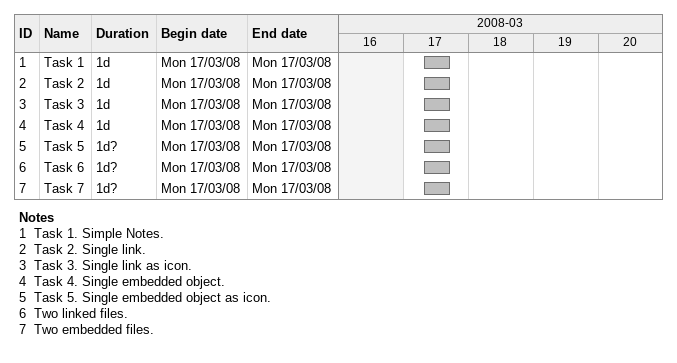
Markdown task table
| ID | Task | Duration | Start | Finish |
|---|---|---|---|---|
| 1 | Task 1 | 1d | 2008-03-17 | 2008-03-17 |
| 2 | Task 2 | 1d | 2008-03-17 | 2008-03-17 |
| 3 | Task 3 | 1d | 2008-03-17 | 2008-03-17 |
| 4 | Task 4 | 1d | 2008-03-17 | 2008-03-17 |
| 5 | Task 5 | 1d? | 2008-03-17 | 2008-03-17 |
| 6 | Task 6 | 1d? | 2008-03-17 | 2008-03-17 |
| 7 | Task 7 | 1d? | 2008-03-17 | 2008-03-17 |

Notes
- 1: Task 1. Simple Notes.
- 2: Task 2. Single link.
- 3: Task 3. Single link as icon.
- 4: Task 4. Single embedded object.
- 5: Task 5. Single embedded object as icon.
- 6: Two linked files.
- 7: Two embedded files.
